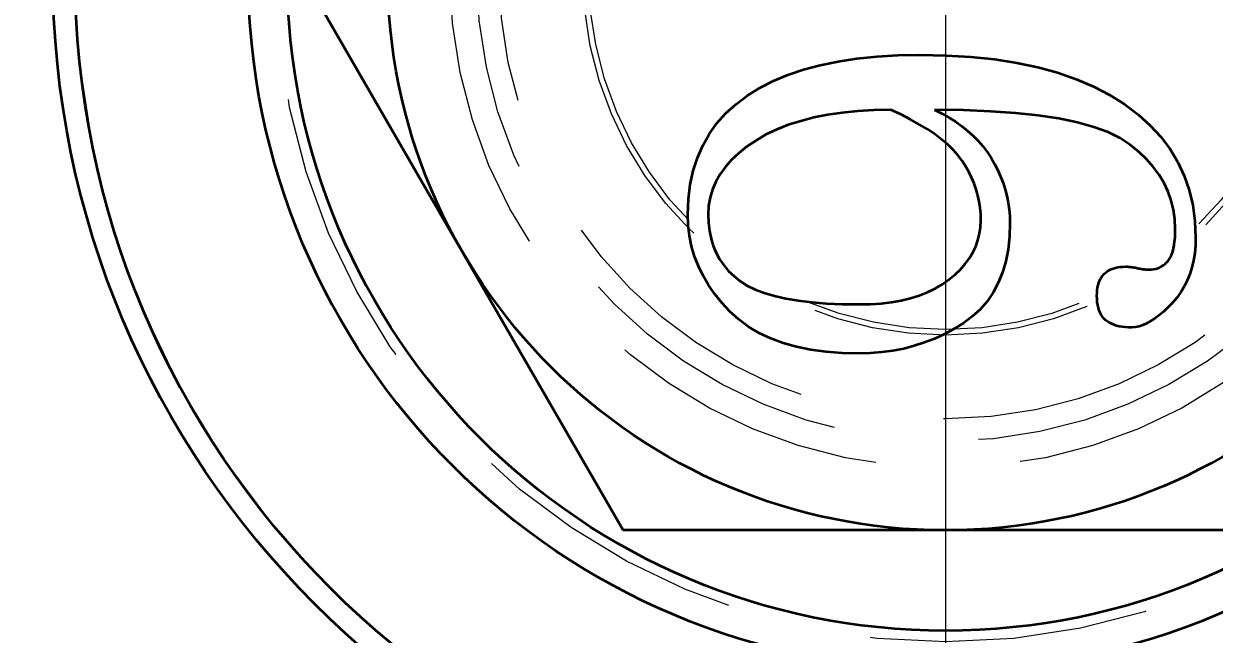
# Model space of a CAD drawing. Header units: millimetres. Extents: x 9439 to 18429, y 1498 to 3280.
# Drawn here: x 9818.16 to 9828.83, y 2873.4 to 2878.87 of the extents above; entities that cross this region are included whole.
import ezdxf

# ---------------------------------------------------------------- set-up
doc = ezdxf.new("R2010")
doc.units = ezdxf.units.MM
doc.linetypes.add('CENTER-HOKUTO', pattern=[23, 20, -1, 1, -1])
doc.linetypes.add('HIDDEN-HOKUTO', pattern=[3.8, 2.5, -1.3])
doc.layers.add('AM_7', color=2, linetype='CENTER-HOKUTO', lineweight=30)
doc.layers.add('AM_HID', color=1, linetype='HIDDEN-HOKUTO', lineweight=25)
doc.layers.add('word_dim', color=253, linetype='Continuous')
doc.styles.get("Standard").update_dxf_attribs({"font": 'romans.shx', "bigfont": 'bigfont.shx'})
doc.dimstyles.new('RS1-6', dxfattribs={"dimscale": 6, "dimtxt": 3.5, "dimasz": 3, "dimexe": 1, "dimexo": 0, "dimgap": 1, "dimtad": 3, "dimdsep": 46, "dimtxsty": 'Standard', "dimblk1": 'OPEN', "dimblk2": 'OPEN', "dimsah": 1, "dimcen": 0, "dimclrd": 256, "dimclre": 256, "dimclrt": 3, "dimadec": 0, "dimazin": 0, "dimtfac": 1, "dimtmove": 0, "dimatfit": 3, "dimldrblk": 'OPEN', "dimfxl": 0, "dimtolj": 1, "dimtzin": 0, "dimarcsym": 0})

# ---------------------------------------------------------------- blocks, each defined once
blk = doc.blocks.new('_Open')
at = {"color": 0, "lineweight": -2}
for p, q in [((-1, 0.16667), (0, 0)), ((-1, -0.16667), (0, 0)), ((0, 0), (-1, 0))]:
    blk.add_line(p, q, dxfattribs=at)
blk = doc.blocks.new('*D268')
at = {"layer": 'DEFPOINTS', "color": 0, "linetype": 'Continuous', "ltscale": 2}
for p in [(10571.049, 3021.932), (10571.049, 2849.659), (9753.733, 2829.082)]:
    blk.add_point(p, dxfattribs=at)
at = {"layer": 'word_dim', "linetype": 'Continuous', "lineweight": -2, "ltscale": 2}
for p, q in [((9753.733, 2829.082), (9753.733, 3027.932)), ((10571.049, 2849.659), (10571.049, 3027.932)), ((9771.733, 3021.932), (10553.049, 3021.932))]:
    blk.add_line(p, q, dxfattribs=at)
at = {"layer": 'word_dim', "linetype": 'Continuous', "lineweight": -2, "ltscale": 2, "xscale": 18, "yscale": 18, "zscale": 18, "rotation": 180}
blk.add_blockref('_Open', (9753.733, 3021.932), dxfattribs=at)
at = {"layer": 'word_dim', "linetype": 'Continuous', "lineweight": -2, "ltscale": 2, "xscale": 18, "yscale": 18, "zscale": 18}
blk.add_blockref('_Open', (10571.049, 3021.932), dxfattribs=at)
at = {"layer": 'word_dim', "color": 3, "linetype": 'Continuous', "ltscale": 2, "insert": (10162.391, 3038.432), "char_height": 21, "attachment_point": 5}
blk.add_mtext('\\A1;817.32', dxfattribs=at)

msp = doc.modelspace()

# ---------------------------------------------------------------- linework, layer by layer
at = {"color": 7, "lineweight": 35, "ltscale": 0.144319}
msp.add_line((9823.535, 2874.332), (9820.649, 2879.332), dxfattribs=at)
at = {"color": 7, "lineweight": 35, "ltscale": 0.00407}
msp.add_line((9825.301, 2878.504), (9825.461, 2878.536), dxfattribs=at)
at = {"color": 7, "lineweight": 35, "ltscale": 0.004276}
msp.add_line((9825.461, 2878.536), (9825.63, 2878.562), dxfattribs=at)
at = {"color": 7, "lineweight": 35, "ltscale": 0.004493}
msp.add_line((9825.63, 2878.562), (9825.809, 2878.58), dxfattribs=at)
at = {"color": 7, "lineweight": 35, "ltscale": 0.004717}
msp.add_line((9825.809, 2878.58), (9825.997, 2878.591), dxfattribs=at)
at = {"color": 7, "lineweight": 35, "ltscale": 0.004951}
msp.add_line((9825.997, 2878.591), (9826.195, 2878.595), dxfattribs=at)
at = {"color": 7, "lineweight": 35, "ltscale": 0.005841}
msp.add_line((9826.195, 2878.595), (9826.429, 2878.59), dxfattribs=at)
at = {"color": 7, "lineweight": 35, "ltscale": 0.005572}
msp.add_line((9826.429, 2878.59), (9826.651, 2878.577), dxfattribs=at)
at = {"color": 7, "lineweight": 35, "ltscale": 0.005308}
msp.add_line((9826.651, 2878.577), (9826.862, 2878.555), dxfattribs=at)
at = {"color": 7, "lineweight": 35, "ltscale": 0.005061}
msp.add_line((9826.862, 2878.555), (9827.062, 2878.524), dxfattribs=at)
at = {"color": 7, "lineweight": 35, "ltscale": 0.003701}
msp.add_line((9825.011, 2878.416), (9825.152, 2878.464), dxfattribs=at)
at = {"color": 7, "lineweight": 35, "ltscale": 0.003879}
msp.add_line((9825.152, 2878.464), (9825.301, 2878.504), dxfattribs=at)
at = {"color": 7, "lineweight": 35, "ltscale": 0.004828}
msp.add_line((9827.062, 2878.524), (9827.251, 2878.484), dxfattribs=at)
at = {"color": 7, "lineweight": 35, "ltscale": 0.004605}
msp.add_line((9827.251, 2878.484), (9827.429, 2878.436), dxfattribs=at)
at = {"color": 7, "lineweight": 35, "ltscale": 0.004404}
msp.add_line((9827.429, 2878.436), (9827.596, 2878.378), dxfattribs=at)
at = {"color": 7, "lineweight": 35, "ltscale": 0.003398}
msp.add_line((9824.76, 2878.3), (9824.881, 2878.362), dxfattribs=at)
at = {"color": 7, "lineweight": 35, "ltscale": 0.003541}
msp.add_line((9824.881, 2878.362), (9825.011, 2878.416), dxfattribs=at)
at = {"color": 7, "lineweight": 35, "ltscale": 0.004224}
msp.add_line((9827.596, 2878.378), (9827.751, 2878.312), dxfattribs=at)
at = {"color": 7, "lineweight": 35, "ltscale": 0.003168}
msp.add_line((9824.547, 2878.154), (9824.648, 2878.231), dxfattribs=at)
at = {"color": 7, "lineweight": 35, "ltscale": 0.003278}
msp.add_line((9824.648, 2878.231), (9824.76, 2878.3), dxfattribs=at)
at = {"color": 7, "lineweight": 35, "ltscale": 0.004064}
msp.add_line((9827.751, 2878.312), (9827.895, 2878.237), dxfattribs=at)
at = {"color": 7, "lineweight": 35, "ltscale": 0.003931}
msp.add_line((9827.895, 2878.237), (9828.028, 2878.153), dxfattribs=at)
at = {"color": 7, "lineweight": 35, "ltscale": 0.003072}
msp.add_line((9824.456, 2878.072), (9824.547, 2878.154), dxfattribs=at)
at = {"color": 7, "lineweight": 35, "ltscale": 0.003794}
msp.add_line((9828.028, 2878.153), (9828.149, 2878.061), dxfattribs=at)
at = {"color": 7, "lineweight": 35, "ltscale": 0.003003}
msp.add_line((9824.376, 2877.982), (9824.456, 2878.072), dxfattribs=at)
at = {"color": 7, "lineweight": 35, "ltscale": 0.002898}
msp.add_line((9825.126, 2878.002), (9825.015, 2877.967), dxfattribs=at)
at = {"color": 7, "lineweight": 35, "ltscale": 0.003029}
msp.add_line((9825.243, 2878.032), (9825.126, 2878.002), dxfattribs=at)
at = {"color": 7, "lineweight": 35, "ltscale": 0.003171}
msp.add_line((9825.367, 2878.057), (9825.243, 2878.032), dxfattribs=at)
at = {"color": 7, "lineweight": 35, "ltscale": 0.00332}
msp.add_line((9825.499, 2878.076), (9825.367, 2878.057), dxfattribs=at)
at = {"color": 7, "lineweight": 35, "ltscale": 0.003478}
msp.add_line((9825.637, 2878.09), (9825.499, 2878.076), dxfattribs=at)
at = {"color": 7, "lineweight": 35, "ltscale": 0.003642}
msp.add_line((9825.783, 2878.098), (9825.637, 2878.09), dxfattribs=at)
at = {"color": 7, "lineweight": 35, "ltscale": 0.003814}
msp.add_line((9825.935, 2878.101), (9825.783, 2878.098), dxfattribs=at)
at = {"color": 7, "lineweight": 35, "ltscale": 0.002497}
msp.add_line((9826.026, 2878.059), (9825.935, 2878.101), dxfattribs=at)
at = {"color": 7, "lineweight": 35, "ltscale": 0.00237}
msp.add_line((9826.11, 2878.016), (9826.026, 2878.059), dxfattribs=at)
at = {"color": 7, "lineweight": 35, "ltscale": 0.002248}
msp.add_line((9826.189, 2877.972), (9826.11, 2878.016), dxfattribs=at)
at = {"color": 7, "lineweight": 35, "ltscale": 0.006524}
msp.add_line((9826.586, 2878.098), (9826.325, 2878.101), dxfattribs=at)
at = {"color": 7, "lineweight": 35, "ltscale": 0.001836}
msp.add_line((9826.325, 2878.101), (9826.391, 2878.068), dxfattribs=at)
at = {"color": 7, "lineweight": 35, "ltscale": 0.001788}
msp.add_line((9826.391, 2878.068), (9826.454, 2878.034), dxfattribs=at)
at = {"color": 7, "lineweight": 35, "ltscale": 0.001745}
msp.add_line((9826.454, 2878.034), (9826.513, 2877.997), dxfattribs=at)
at = {"color": 7, "lineweight": 35, "ltscale": 0.001707}
msp.add_line((9826.513, 2877.997), (9826.569, 2877.957), dxfattribs=at)
at = {"color": 7, "lineweight": 35, "ltscale": 0.006052}
msp.add_line((9826.828, 2878.088), (9826.586, 2878.098), dxfattribs=at)
at = {"color": 7, "lineweight": 35, "ltscale": 0.005588}
msp.add_line((9827.051, 2878.073), (9826.828, 2878.088), dxfattribs=at)
at = {"color": 7, "lineweight": 35, "ltscale": 0.005129}
msp.add_line((9827.255, 2878.051), (9827.051, 2878.073), dxfattribs=at)
at = {"color": 7, "lineweight": 35, "ltscale": 0.004678}
msp.add_line((9827.44, 2878.023), (9827.255, 2878.051), dxfattribs=at)
at = {"color": 7, "lineweight": 35, "ltscale": 0.004237}
msp.add_line((9827.606, 2877.988), (9827.44, 2878.023), dxfattribs=at)
at = {"color": 7, "lineweight": 35, "ltscale": 0.003647}
msp.add_line((9828.149, 2878.061), (9828.257, 2877.963), dxfattribs=at)
at = {"color": 7, "lineweight": 35, "ltscale": 0.00297}
msp.add_line((9824.307, 2877.885), (9824.376, 2877.982), dxfattribs=at)
at = {"color": 7, "lineweight": 35, "ltscale": 0.002673}
msp.add_line((9824.912, 2877.926), (9824.815, 2877.88), dxfattribs=at)
at = {"color": 7, "lineweight": 35, "ltscale": 0.00278}
msp.add_line((9825.015, 2877.967), (9824.912, 2877.926), dxfattribs=at)
at = {"color": 7, "lineweight": 35, "ltscale": 0.002127}
msp.add_line((9826.262, 2877.928), (9826.189, 2877.972), dxfattribs=at)
at = {"color": 7, "lineweight": 35, "ltscale": 0.002014}
msp.add_line((9826.328, 2877.883), (9826.262, 2877.928), dxfattribs=at)
at = {"color": 7, "lineweight": 35, "ltscale": 0.001674}
msp.add_line((9826.569, 2877.957), (9826.621, 2877.915), dxfattribs=at)
at = {"color": 7, "lineweight": 35, "ltscale": 0.001648}
for p, q in [((9826.621, 2877.915), (9826.67, 2877.871)), ((9824.369, 2876.82), (9824.4, 2876.762))]:
    msp.add_line(p, q, dxfattribs=at)
at = {"color": 7, "lineweight": 35, "ltscale": 0.003813}
msp.add_line((9827.753, 2877.948), (9827.606, 2877.988), dxfattribs=at)
at = {"color": 7, "lineweight": 35, "ltscale": 0.003409}
msp.add_line((9827.881, 2877.901), (9827.753, 2877.948), dxfattribs=at)
at = {"color": 7, "lineweight": 35, "ltscale": 0.003031}
msp.add_line((9827.99, 2877.848), (9827.881, 2877.901), dxfattribs=at)
at = {"color": 7, "lineweight": 35, "ltscale": 0.00353}
msp.add_line((9828.257, 2877.963), (9828.353, 2877.859), dxfattribs=at)
at = {"color": 7, "lineweight": 35, "ltscale": 0.002968}
msp.add_line((9824.248, 2877.782), (9824.307, 2877.885), dxfattribs=at)
at = {"color": 7, "lineweight": 35, "ltscale": 0.002469}
msp.add_line((9824.726, 2877.828), (9824.645, 2877.772), dxfattribs=at)
at = {"color": 7, "lineweight": 35, "ltscale": 0.002582}
msp.add_line((9824.815, 2877.88), (9824.726, 2877.828), dxfattribs=at)
at = {"color": 7, "lineweight": 35, "ltscale": 0.001903}
msp.add_line((9826.389, 2877.837), (9826.328, 2877.883), dxfattribs=at)
at = {"color": 7, "lineweight": 35, "ltscale": 0.001797}
msp.add_line((9826.444, 2877.79), (9826.389, 2877.837), dxfattribs=at)
at = {"color": 7, "lineweight": 35, "ltscale": 0.001701}
msp.add_line((9826.493, 2877.743), (9826.444, 2877.79), dxfattribs=at)
at = {"color": 7, "lineweight": 35, "ltscale": 0.001627}
msp.add_line((9826.67, 2877.871), (9826.716, 2877.825), dxfattribs=at)
at = {"color": 7, "lineweight": 35, "ltscale": 0.001613}
for p, q in [((9826.716, 2877.825), (9826.758, 2877.776)), ((9826.535, 2877.695), (9826.493, 2877.743))]:
    msp.add_line(p, q, dxfattribs=at)
at = {"color": 7, "lineweight": 35, "ltscale": 0.002698}
msp.add_line((9828.08, 2877.789), (9827.99, 2877.848), dxfattribs=at)
at = {"color": 7, "lineweight": 35, "ltscale": 0.002489}
msp.add_line((9828.157, 2877.725), (9828.08, 2877.789), dxfattribs=at)
at = {"color": 7, "lineweight": 35, "ltscale": 0.003447}
msp.add_line((9828.353, 2877.859), (9828.436, 2877.749), dxfattribs=at)
at = {"color": 7, "lineweight": 35, "ltscale": 0.003}
msp.add_line((9824.2, 2877.672), (9824.248, 2877.782), dxfattribs=at)
at = {"color": 7, "lineweight": 35, "ltscale": 0.002208}
msp.add_line((9824.572, 2877.714), (9824.507, 2877.653), dxfattribs=at)
at = {"color": 7, "lineweight": 35, "ltscale": 0.002331}
msp.add_line((9824.645, 2877.772), (9824.572, 2877.714), dxfattribs=at)
at = {"color": 7, "lineweight": 35, "ltscale": 0.001531}
msp.add_line((9826.572, 2877.646), (9826.535, 2877.695), dxfattribs=at)
at = {"color": 7, "lineweight": 35, "ltscale": 0.001605}
for p, q in [((9826.758, 2877.776), (9826.797, 2877.725)), ((9826.797, 2877.725), (9826.832, 2877.672))]:
    msp.add_line(p, q, dxfattribs=at)
at = {"color": 7, "lineweight": 35, "ltscale": 0.002384}
msp.add_line((9828.225, 2877.659), (9828.157, 2877.725), dxfattribs=at)
at = {"color": 7, "lineweight": 35, "ltscale": 0.003399}
msp.add_line((9828.436, 2877.749), (9828.506, 2877.633), dxfattribs=at)
at = {"color": 7, "lineweight": 35, "ltscale": 0.003064}
msp.add_line((9824.163, 2877.555), (9824.2, 2877.672), dxfattribs=at)
at = {"color": 7, "lineweight": 35, "ltscale": 0.002012}
msp.add_line((9824.452, 2877.591), (9824.404, 2877.525), dxfattribs=at)
at = {"color": 7, "lineweight": 35, "ltscale": 0.002099}
msp.add_line((9824.507, 2877.653), (9824.452, 2877.591), dxfattribs=at)
at = {"color": 7, "lineweight": 35, "ltscale": 0.001481}
msp.add_line((9826.604, 2877.596), (9826.572, 2877.646), dxfattribs=at)
at = {"color": 7, "lineweight": 35, "ltscale": 0.001455}
msp.add_line((9826.633, 2877.545), (9826.604, 2877.596), dxfattribs=at)
at = {"color": 7, "lineweight": 35, "ltscale": 0.001591}
msp.add_line((9826.832, 2877.672), (9826.864, 2877.617), dxfattribs=at)
at = {"color": 7, "lineweight": 35, "ltscale": 0.001569}
msp.add_line((9826.864, 2877.617), (9826.893, 2877.561), dxfattribs=at)
at = {"color": 7, "lineweight": 35, "ltscale": 0.002291}
msp.add_line((9828.286, 2877.59), (9828.225, 2877.659), dxfattribs=at)
at = {"color": 7, "lineweight": 35, "ltscale": 0.002216}
msp.add_line((9828.338, 2877.518), (9828.286, 2877.59), dxfattribs=at)
at = {"color": 7, "lineweight": 35, "ltscale": 0.003386}
msp.add_line((9828.506, 2877.633), (9828.563, 2877.51), dxfattribs=at)
at = {"color": 7, "lineweight": 35, "ltscale": 0.003158}
msp.add_line((9824.136, 2877.432), (9824.163, 2877.555), dxfattribs=at)
at = {"color": 7, "lineweight": 35, "ltscale": 0.001943}
msp.add_line((9824.404, 2877.525), (9824.366, 2877.458), dxfattribs=at)
at = {"color": 7, "lineweight": 35, "ltscale": 0.001431}
msp.add_line((9826.658, 2877.494), (9826.633, 2877.545), dxfattribs=at)
at = {"color": 7, "lineweight": 35, "ltscale": 0.001414}
msp.add_line((9826.68, 2877.442), (9826.658, 2877.494), dxfattribs=at)
at = {"color": 7, "lineweight": 35, "ltscale": 0.001548}
msp.add_line((9826.893, 2877.561), (9826.918, 2877.504), dxfattribs=at)
at = {"color": 7, "lineweight": 35, "ltscale": 0.001534}
msp.add_line((9826.918, 2877.504), (9826.94, 2877.447), dxfattribs=at)
at = {"color": 7, "lineweight": 35, "ltscale": 0.002159}
msp.add_line((9828.382, 2877.444), (9828.338, 2877.518), dxfattribs=at)
at = {"color": 7, "lineweight": 35, "ltscale": 0.003411}
msp.add_line((9828.563, 2877.51), (9828.608, 2877.381), dxfattribs=at)
at = {"color": 7, "lineweight": 35, "ltscale": 0.003281}
msp.add_line((9824.12, 2877.302), (9824.136, 2877.432), dxfattribs=at)
at = {"color": 7, "lineweight": 35, "ltscale": 0.001881}
msp.add_line((9824.336, 2877.388), (9824.314, 2877.316), dxfattribs=at)
at = {"color": 7, "lineweight": 35, "ltscale": 0.0019}
msp.add_line((9824.366, 2877.458), (9824.336, 2877.388), dxfattribs=at)
at = {"color": 7, "lineweight": 35, "ltscale": 0.001402}
msp.add_line((9826.699, 2877.389), (9826.68, 2877.442), dxfattribs=at)
at = {"color": 7, "lineweight": 35, "ltscale": 0.001396}
msp.add_line((9826.714, 2877.335), (9826.699, 2877.389), dxfattribs=at)
at = {"color": 7, "lineweight": 35, "ltscale": 0.001525}
for p, q in [((9826.94, 2877.447), (9826.959, 2877.389)), ((9826.986, 2877.27), (9826.994, 2877.21))]:
    msp.add_line(p, q, dxfattribs=at)
at = {"color": 7, "lineweight": 35, "ltscale": 0.001521}
for p, q in [((9826.959, 2877.389), (9826.974, 2877.33)), ((9826.974, 2877.33), (9826.986, 2877.27))]:
    msp.add_line(p, q, dxfattribs=at)
at = {"color": 7, "lineweight": 35, "ltscale": 0.00212}
msp.add_line((9828.419, 2877.367), (9828.382, 2877.444), dxfattribs=at)
at = {"color": 7, "lineweight": 35, "ltscale": 0.002105}
msp.add_line((9828.447, 2877.288), (9828.419, 2877.367), dxfattribs=at)
at = {"color": 7, "lineweight": 35, "ltscale": 0.003472}
msp.add_line((9828.608, 2877.381), (9828.64, 2877.246), dxfattribs=at)
at = {"color": 7, "lineweight": 35, "ltscale": 0.003428}
for p, q in [((9824.115, 2877.165), (9824.12, 2877.302)), ((9825.353, 2875.932), (9825.217, 2875.951))]:
    msp.add_line(p, q, dxfattribs=at)
at = {"color": 7, "lineweight": 35, "ltscale": 0.001891}
msp.add_line((9824.314, 2877.316), (9824.301, 2877.241), dxfattribs=at)
at = {"color": 7, "lineweight": 35, "ltscale": 0.001393}
msp.add_line((9826.726, 2877.281), (9826.714, 2877.335), dxfattribs=at)
at = {"color": 7, "lineweight": 35, "ltscale": 0.001399}
msp.add_line((9826.734, 2877.225), (9826.726, 2877.281), dxfattribs=at)
at = {"color": 7, "lineweight": 35, "ltscale": 0.002109}
msp.add_line((9828.467, 2877.206), (9828.447, 2877.288), dxfattribs=at)
at = {"color": 7, "lineweight": 35, "ltscale": 0.002443}
msp.add_line((9824.119, 2877.067), (9824.115, 2877.165), dxfattribs=at)
at = {"color": 7, "lineweight": 35, "ltscale": 0.001923}
msp.add_line((9824.301, 2877.241), (9824.297, 2877.165), dxfattribs=at)
at = {"color": 7, "lineweight": 35, "ltscale": 0.001906}
msp.add_line((9824.297, 2877.165), (9824.3, 2877.088), dxfattribs=at)
at = {"color": 7, "lineweight": 35, "ltscale": 0.001405}
msp.add_line((9826.739, 2877.169), (9826.734, 2877.225), dxfattribs=at)
at = {"color": 7, "lineweight": 35, "ltscale": 0.001421}
msp.add_line((9826.741, 2877.113), (9826.739, 2877.169), dxfattribs=at)
at = {"color": 7, "lineweight": 35, "ltscale": 0.001536}
msp.add_line((9826.994, 2877.21), (9826.999, 2877.149), dxfattribs=at)
at = {"color": 7, "lineweight": 35, "ltscale": 0.001551}
msp.add_line((9826.999, 2877.149), (9827.001, 2877.087), dxfattribs=at)
at = {"color": 7, "lineweight": 35, "ltscale": 0.002134}
for p, q in [((9828.479, 2877.122), (9828.467, 2877.206)), ((9826.028, 2876.394), (9826.111, 2876.414))]:
    msp.add_line(p, q, dxfattribs=at)
at = {"color": 7, "lineweight": 35, "ltscale": 0.003569}
msp.add_line((9828.64, 2877.246), (9828.659, 2877.104), dxfattribs=at)
at = {"color": 7, "lineweight": 35, "ltscale": 0.002399}
msp.add_line((9824.13, 2876.972), (9824.119, 2877.067), dxfattribs=at)
at = {"color": 7, "lineweight": 35, "ltscale": 0.001827}
msp.add_line((9824.3, 2877.088), (9824.309, 2877.016), dxfattribs=at)
at = {"color": 7, "lineweight": 35, "ltscale": 0.001506}
msp.add_line((9826.73, 2876.992), (9826.738, 2877.051), dxfattribs=at)
at = {"color": 7, "lineweight": 35, "ltscale": 0.00154}
msp.add_line((9826.738, 2877.051), (9826.741, 2877.113), dxfattribs=at)
at = {"color": 7, "lineweight": 35, "ltscale": 0.003035}
msp.add_line((9827.001, 2877.087), (9826.997, 2876.965), dxfattribs=at)
at = {"color": 7, "lineweight": 35, "ltscale": 0.00218}
msp.add_line((9828.483, 2877.035), (9828.479, 2877.122), dxfattribs=at)
at = {"color": 7, "lineweight": 35, "ltscale": 0.003695}
msp.add_line((9828.659, 2877.104), (9828.665, 2876.957), dxfattribs=at)
at = {"color": 7, "lineweight": 35, "ltscale": 0.002371}
msp.add_line((9824.149, 2876.879), (9824.13, 2876.972), dxfattribs=at)
at = {"color": 7, "lineweight": 35, "ltscale": 0.001759}
msp.add_line((9824.309, 2877.016), (9824.323, 2876.947), dxfattribs=at)
at = {"color": 7, "lineweight": 35, "ltscale": 0.001706}
msp.add_line((9824.323, 2876.947), (9824.343, 2876.882), dxfattribs=at)
at = {"color": 7, "lineweight": 35, "ltscale": 0.001487}
msp.add_line((9826.695, 2876.878), (9826.715, 2876.934), dxfattribs=at)
at = {"color": 7, "lineweight": 35, "ltscale": 0.00149}
msp.add_line((9826.715, 2876.934), (9826.73, 2876.992), dxfattribs=at)
at = {"color": 7, "lineweight": 35, "ltscale": 0.002873}
msp.add_line((9826.997, 2876.965), (9826.985, 2876.851), dxfattribs=at)
at = {"color": 7, "lineweight": 35, "ltscale": 0.0008811}
msp.add_line((9828.477, 2876.922), (9828.481, 2876.957), dxfattribs=at)
at = {"color": 7, "lineweight": 35, "ltscale": 0.000942733}
msp.add_line((9828.481, 2876.957), (9828.483, 2876.994), dxfattribs=at)
at = {"color": 7, "lineweight": 35, "ltscale": 0.001009}
msp.add_line((9828.483, 2876.994), (9828.483, 2877.035), dxfattribs=at)
at = {"color": 7, "lineweight": 35, "ltscale": 0.001785}
msp.add_line((9828.665, 2876.957), (9828.663, 2876.885), dxfattribs=at)
at = {"color": 7, "lineweight": 35, "ltscale": 0.00236}
msp.add_line((9824.175, 2876.788), (9824.149, 2876.879), dxfattribs=at)
at = {"color": 7, "lineweight": 35, "ltscale": 0.00167}
msp.add_line((9824.343, 2876.882), (9824.369, 2876.82), dxfattribs=at)
at = {"color": 7, "lineweight": 35, "ltscale": 0.001527}
msp.add_line((9826.638, 2876.771), (9826.67, 2876.823), dxfattribs=at)
at = {"color": 7, "lineweight": 35, "ltscale": 0.0015}
msp.add_line((9826.67, 2876.823), (9826.695, 2876.878), dxfattribs=at)
at = {"color": 7, "lineweight": 35, "ltscale": 0.002731}
msp.add_line((9826.985, 2876.851), (9826.964, 2876.744), dxfattribs=at)
at = {"color": 7, "lineweight": 35, "ltscale": 0.000651922}
msp.add_line((9828.451, 2876.807), (9828.46, 2876.832), dxfattribs=at)
at = {"color": 7, "lineweight": 35, "ltscale": 0.000705045}
msp.add_line((9828.46, 2876.832), (9828.467, 2876.859), dxfattribs=at)
at = {"color": 7, "lineweight": 35, "ltscale": 0.000761895}
msp.add_line((9828.467, 2876.859), (9828.473, 2876.889), dxfattribs=at)
at = {"color": 7, "lineweight": 35, "ltscale": 0.000821306}
msp.add_line((9828.473, 2876.889), (9828.477, 2876.922), dxfattribs=at)
at = {"color": 7, "lineweight": 35, "ltscale": 0.001721}
msp.add_line((9828.663, 2876.885), (9828.657, 2876.817), dxfattribs=at)
at = {"color": 7, "lineweight": 35, "ltscale": 0.002364}
msp.add_line((9824.209, 2876.7), (9824.175, 2876.788), dxfattribs=at)
at = {"color": 7, "lineweight": 35, "ltscale": 0.001647}
msp.add_line((9824.4, 2876.762), (9824.437, 2876.708), dxfattribs=at)
at = {"color": 7, "lineweight": 35, "ltscale": 0.001625}
msp.add_line((9826.558, 2876.672), (9826.601, 2876.72), dxfattribs=at)
at = {"color": 7, "lineweight": 35, "ltscale": 0.00157}
for p, q in [((9826.601, 2876.72), (9826.638, 2876.771)), ((9828.632, 2876.688), (9828.613, 2876.628))]:
    msp.add_line(p, q, dxfattribs=at)
at = {"color": 7, "lineweight": 35, "ltscale": 0.002609}
msp.add_line((9826.964, 2876.744), (9826.935, 2876.644), dxfattribs=at)
at = {"color": 7, "lineweight": 35, "ltscale": 0.00047496}
msp.add_line((9828.376, 2876.709), (9828.391, 2876.721), dxfattribs=at)
at = {"color": 7, "lineweight": 35, "ltscale": 0.000484723}
msp.add_line((9828.391, 2876.721), (9828.405, 2876.734), dxfattribs=at)
at = {"color": 7, "lineweight": 35, "ltscale": 0.000500174}
msp.add_line((9828.405, 2876.734), (9828.418, 2876.749), dxfattribs=at)
at = {"color": 7, "lineweight": 35, "ltscale": 0.000523118}
msp.add_line((9828.418, 2876.749), (9828.431, 2876.766), dxfattribs=at)
at = {"color": 7, "lineweight": 35, "ltscale": 0.000560978}
msp.add_line((9828.431, 2876.766), (9828.442, 2876.785), dxfattribs=at)
at = {"color": 7, "lineweight": 35, "ltscale": 0.000603301}
msp.add_line((9828.442, 2876.785), (9828.451, 2876.807), dxfattribs=at)
at = {"color": 7, "lineweight": 35, "ltscale": 0.00161}
msp.add_line((9828.646, 2876.751), (9828.632, 2876.688), dxfattribs=at)
at = {"color": 7, "lineweight": 35, "ltscale": 0.001662}
msp.add_line((9828.657, 2876.817), (9828.646, 2876.751), dxfattribs=at)
at = {"color": 7, "lineweight": 35, "ltscale": 0.002386}
for p, q in [((9824.251, 2876.614), (9824.209, 2876.7)), ((9826.797, 2876.385), (9826.735, 2876.313))]:
    msp.add_line(p, q, dxfattribs=at)
at = {"color": 7, "lineweight": 35, "ltscale": 0.002422}
msp.add_line((9824.3, 2876.53), (9824.251, 2876.614), dxfattribs=at)
at = {"color": 7, "lineweight": 35, "ltscale": 0.001661}
msp.add_line((9824.437, 2876.708), (9824.48, 2876.657), dxfattribs=at)
at = {"color": 7, "lineweight": 35, "ltscale": 0.00169}
msp.add_line((9824.48, 2876.657), (9824.529, 2876.61), dxfattribs=at)
at = {"color": 7, "lineweight": 35, "ltscale": 0.00174}
msp.add_line((9824.529, 2876.61), (9824.583, 2876.567), dxfattribs=at)
at = {"color": 7, "lineweight": 35, "ltscale": 0.001765}
msp.add_line((9826.455, 2876.58), (9826.509, 2876.625), dxfattribs=at)
at = {"color": 7, "lineweight": 35, "ltscale": 0.001689}
msp.add_line((9826.509, 2876.625), (9826.558, 2876.672), dxfattribs=at)
at = {"color": 7, "lineweight": 35, "ltscale": 0.002511}
msp.add_line((9826.935, 2876.644), (9826.897, 2876.55), dxfattribs=at)
at = {"color": 7, "lineweight": 35, "ltscale": 0.000466929}
for p, q in [((9827.823, 2876.603), (9827.834, 2876.618)), ((9827.86, 2876.644), (9827.875, 2876.655))]:
    msp.add_line(p, q, dxfattribs=at)
at = {"color": 7, "lineweight": 35, "ltscale": 0.000459117}
for p, q in [((9827.834, 2876.618), (9827.846, 2876.632)), ((9827.846, 2876.632), (9827.86, 2876.644))]:
    msp.add_line(p, q, dxfattribs=at)
at = {"color": 7, "lineweight": 35, "ltscale": 0.000472345}
msp.add_line((9827.875, 2876.655), (9827.891, 2876.665), dxfattribs=at)
at = {"color": 7, "lineweight": 35, "ltscale": 0.000486641}
msp.add_line((9827.891, 2876.665), (9827.909, 2876.673), dxfattribs=at)
at = {"color": 7, "lineweight": 35, "ltscale": 0.000504706}
msp.add_line((9827.909, 2876.673), (9827.927, 2876.68), dxfattribs=at)
at = {"color": 7, "lineweight": 35, "ltscale": 0.000524414}
for p, q in [((9827.927, 2876.68), (9827.948, 2876.686)), ((9827.792, 2876.53), (9827.797, 2876.55))]:
    msp.add_line(p, q, dxfattribs=at)
at = {"color": 7, "lineweight": 35, "ltscale": 0.000547357}
msp.add_line((9827.948, 2876.686), (9827.969, 2876.691), dxfattribs=at)
at = {"color": 7, "lineweight": 35, "ltscale": 0.000575086}
msp.add_line((9827.969, 2876.691), (9827.992, 2876.694), dxfattribs=at)
at = {"color": 7, "lineweight": 35, "ltscale": 0.000603054}
for p, q in [((9827.992, 2876.694), (9828.016, 2876.696)), ((9827.782, 2876.462), (9827.784, 2876.486))]:
    msp.add_line(p, q, dxfattribs=at)
at = {"color": 7, "lineweight": 35, "ltscale": 0.000634987}
for p, q in [((9828.016, 2876.696), (9828.041, 2876.697)), ((9827.781, 2876.437), (9827.782, 2876.462))]:
    msp.add_line(p, q, dxfattribs=at)
at = {"color": 7, "lineweight": 35, "ltscale": 0.000259417}
msp.add_line((9828.041, 2876.697), (9828.052, 2876.697), dxfattribs=at)
at = {"color": 7, "lineweight": 35, "ltscale": 0.000259619}
for p, q in [((9828.052, 2876.697), (9828.062, 2876.696)), ((9828.228, 2876.671), (9828.239, 2876.671))]:
    msp.add_line(p, q, dxfattribs=at)
at = {"color": 7, "lineweight": 35, "ltscale": 0.000261371}
msp.add_line((9828.062, 2876.696), (9828.072, 2876.695), dxfattribs=at)
at = {"color": 7, "lineweight": 35, "ltscale": 0.000260407}
msp.add_line((9828.072, 2876.695), (9828.083, 2876.695), dxfattribs=at)
at = {"color": 7, "lineweight": 35, "ltscale": 0.000262531}
for p, q in [((9828.083, 2876.695), (9828.093, 2876.693)), ((9828.197, 2876.674), (9828.208, 2876.673))]:
    msp.add_line(p, q, dxfattribs=at)
at = {"color": 7, "lineweight": 35, "ltscale": 0.000261972}
for p, q in [((9828.093, 2876.693), (9828.104, 2876.692)), ((9828.187, 2876.675), (9828.197, 2876.674))]:
    msp.add_line(p, q, dxfattribs=at)
at = {"color": 7, "lineweight": 35, "ltscale": 0.000262651}
msp.add_line((9828.104, 2876.692), (9828.114, 2876.69), dxfattribs=at)
at = {"color": 7, "lineweight": 35, "ltscale": 0.000265455}
msp.add_line((9828.114, 2876.69), (9828.124, 2876.688), dxfattribs=at)
at = {"color": 7, "lineweight": 35, "ltscale": 0.000265152}
msp.add_line((9828.124, 2876.688), (9828.135, 2876.686), dxfattribs=at)
at = {"color": 7, "lineweight": 35, "ltscale": 0.000268321}
msp.add_line((9828.135, 2876.686), (9828.145, 2876.684), dxfattribs=at)
at = {"color": 7, "lineweight": 35, "ltscale": 0.000266837}
msp.add_line((9828.145, 2876.684), (9828.156, 2876.681), dxfattribs=at)
at = {"color": 7, "lineweight": 35, "ltscale": 0.000266335}
msp.add_line((9828.156, 2876.681), (9828.166, 2876.679), dxfattribs=at)
at = {"color": 7, "lineweight": 35, "ltscale": 0.000263955}
msp.add_line((9828.166, 2876.679), (9828.176, 2876.677), dxfattribs=at)
at = {"color": 7, "lineweight": 35, "ltscale": 0.000262894}
msp.add_line((9828.176, 2876.677), (9828.187, 2876.675), dxfattribs=at)
at = {"color": 7, "lineweight": 35, "ltscale": 0.000261927}
msp.add_line((9828.208, 2876.673), (9828.218, 2876.672), dxfattribs=at)
at = {"color": 7, "lineweight": 35, "ltscale": 0.000259848}
msp.add_line((9828.218, 2876.672), (9828.228, 2876.671), dxfattribs=at)
at = {"color": 7, "lineweight": 35, "ltscale": 0.000260943}
msp.add_line((9828.239, 2876.671), (9828.249, 2876.671), dxfattribs=at)
at = {"color": 7, "lineweight": 35, "ltscale": 0.000510029}
msp.add_line((9828.249, 2876.671), (9828.27, 2876.671), dxfattribs=at)
at = {"color": 7, "lineweight": 35, "ltscale": 0.000493227}
msp.add_line((9828.27, 2876.671), (9828.289, 2876.674), dxfattribs=at)
at = {"color": 7, "lineweight": 35, "ltscale": 0.000481504}
msp.add_line((9828.289, 2876.674), (9828.308, 2876.678), dxfattribs=at)
at = {"color": 7, "lineweight": 35, "ltscale": 0.000473537}
msp.add_line((9828.308, 2876.678), (9828.326, 2876.683), dxfattribs=at)
at = {"color": 7, "lineweight": 35, "ltscale": 0.000465543}
msp.add_line((9828.326, 2876.683), (9828.343, 2876.69), dxfattribs=at)
at = {"color": 7, "lineweight": 35, "ltscale": 0.000464782}
msp.add_line((9828.343, 2876.69), (9828.36, 2876.699), dxfattribs=at)
at = {"color": 7, "lineweight": 35, "ltscale": 0.000468124}
msp.add_line((9828.36, 2876.699), (9828.376, 2876.709), dxfattribs=at)
at = {"color": 7, "lineweight": 35, "ltscale": 0.001539}
msp.add_line((9828.613, 2876.628), (9828.59, 2876.571), dxfattribs=at)
at = {"color": 7, "lineweight": 35, "ltscale": 0.002475}
msp.add_line((9824.356, 2876.449), (9824.3, 2876.53), dxfattribs=at)
at = {"color": 7, "lineweight": 35, "ltscale": 0.001841}
msp.add_line((9824.583, 2876.567), (9824.645, 2876.527), dxfattribs=at)
at = {"color": 7, "lineweight": 35, "ltscale": 0.002006}
msp.add_line((9824.645, 2876.527), (9824.717, 2876.492), dxfattribs=at)
at = {"color": 7, "lineweight": 35, "ltscale": 0.001859}
msp.add_line((9826.331, 2876.5), (9826.396, 2876.538), dxfattribs=at)
at = {"color": 7, "lineweight": 35, "ltscale": 0.001822}
msp.add_line((9826.396, 2876.538), (9826.455, 2876.58), dxfattribs=at)
at = {"color": 7, "lineweight": 35, "ltscale": 0.00244}
msp.add_line((9826.897, 2876.55), (9826.851, 2876.464), dxfattribs=at)
at = {"color": 7, "lineweight": 35, "ltscale": 0.000573576}
msp.add_line((9827.784, 2876.486), (9827.787, 2876.509), dxfattribs=at)
at = {"color": 7, "lineweight": 35, "ltscale": 0.00054885}
msp.add_line((9827.787, 2876.509), (9827.792, 2876.53), dxfattribs=at)
at = {"color": 7, "lineweight": 35, "ltscale": 0.000504164}
msp.add_line((9827.797, 2876.55), (9827.805, 2876.569), dxfattribs=at)
at = {"color": 7, "lineweight": 35, "ltscale": 0.000485922}
msp.add_line((9827.805, 2876.569), (9827.813, 2876.587), dxfattribs=at)
at = {"color": 7, "lineweight": 35, "ltscale": 0.000473652}
msp.add_line((9827.813, 2876.587), (9827.823, 2876.603), dxfattribs=at)
at = {"color": 7, "lineweight": 35, "ltscale": 0.001504}
msp.add_line((9828.563, 2876.517), (9828.532, 2876.466), dxfattribs=at)
at = {"color": 7, "lineweight": 35, "ltscale": 0.001512}
msp.add_line((9828.59, 2876.571), (9828.563, 2876.517), dxfattribs=at)
at = {"color": 7, "lineweight": 35, "ltscale": 0.00254}
msp.add_line((9824.421, 2876.37), (9824.356, 2876.449), dxfattribs=at)
at = {"color": 7, "lineweight": 35, "ltscale": 0.002191}
msp.add_line((9824.717, 2876.492), (9824.799, 2876.461), dxfattribs=at)
at = {"color": 7, "lineweight": 35, "ltscale": 0.002392}
msp.add_line((9824.799, 2876.461), (9824.891, 2876.434), dxfattribs=at)
at = {"color": 7, "lineweight": 35, "ltscale": 0.002604}
msp.add_line((9824.891, 2876.434), (9824.993, 2876.411), dxfattribs=at)
at = {"color": 7, "lineweight": 35, "ltscale": 0.002828}
msp.add_line((9824.993, 2876.411), (9825.104, 2876.392), dxfattribs=at)
at = {"color": 7, "lineweight": 35, "ltscale": 0.002047}
msp.add_line((9826.111, 2876.414), (9826.189, 2876.438), dxfattribs=at)
at = {"color": 7, "lineweight": 35, "ltscale": 0.001975}
msp.add_line((9826.189, 2876.438), (9826.262, 2876.467), dxfattribs=at)
at = {"color": 7, "lineweight": 35, "ltscale": 0.001912}
msp.add_line((9826.262, 2876.467), (9826.331, 2876.5), dxfattribs=at)
at = {"color": 7, "lineweight": 35, "ltscale": 0.002395}
msp.add_line((9826.851, 2876.464), (9826.797, 2876.385), dxfattribs=at)
at = {"color": 7, "lineweight": 35, "ltscale": 0.000757096}
msp.add_line((9827.782, 2876.406), (9827.781, 2876.437), dxfattribs=at)
at = {"color": 7, "lineweight": 35, "ltscale": 0.00071342}
msp.add_line((9827.784, 2876.378), (9827.782, 2876.406), dxfattribs=at)
at = {"color": 7, "lineweight": 35, "ltscale": 0.001509}
msp.add_line((9828.497, 2876.417), (9828.457, 2876.372), dxfattribs=at)
at = {"color": 7, "lineweight": 35, "ltscale": 0.001499}
msp.add_line((9828.532, 2876.466), (9828.497, 2876.417), dxfattribs=at)
at = {"color": 7, "lineweight": 35, "ltscale": 0.002622}
msp.add_line((9824.492, 2876.294), (9824.421, 2876.37), dxfattribs=at)
at = {"color": 7, "lineweight": 35, "ltscale": 0.002674}
msp.add_line((9824.572, 2876.222), (9824.492, 2876.294), dxfattribs=at)
at = {"color": 7, "lineweight": 35, "ltscale": 0.003057}
msp.add_line((9825.104, 2876.392), (9825.226, 2876.377), dxfattribs=at)
at = {"color": 7, "lineweight": 35, "ltscale": 0.003293}
msp.add_line((9825.226, 2876.377), (9825.357, 2876.367), dxfattribs=at)
at = {"color": 7, "lineweight": 35, "ltscale": 0.003533}
msp.add_line((9825.357, 2876.367), (9825.498, 2876.361), dxfattribs=at)
at = {"color": 7, "lineweight": 35, "ltscale": 0.003777}
msp.add_line((9825.498, 2876.361), (9825.649, 2876.359), dxfattribs=at)
at = {"color": 7, "lineweight": 35, "ltscale": 0.002541}
msp.add_line((9825.649, 2876.359), (9825.751, 2876.361), dxfattribs=at)
at = {"color": 7, "lineweight": 35, "ltscale": 0.002432}
for p, q in [((9825.751, 2876.361), (9825.848, 2876.367)), ((9826.236, 2876.015), (9826.143, 2875.985))]:
    msp.add_line(p, q, dxfattribs=at)
at = {"color": 7, "lineweight": 35, "ltscale": 0.002324}
msp.add_line((9825.848, 2876.367), (9825.94, 2876.379), dxfattribs=at)
at = {"color": 7, "lineweight": 35, "ltscale": 0.002224}
msp.add_line((9825.94, 2876.379), (9826.028, 2876.394), dxfattribs=at)
at = {"color": 7, "lineweight": 35, "ltscale": 0.002403}
msp.add_line((9826.735, 2876.313), (9826.664, 2876.248), dxfattribs=at)
at = {"color": 7, "lineweight": 35, "ltscale": 0.000673922}
msp.add_line((9827.788, 2876.351), (9827.784, 2876.378), dxfattribs=at)
at = {"color": 7, "lineweight": 35, "ltscale": 0.000635708}
msp.add_line((9827.794, 2876.326), (9827.788, 2876.351), dxfattribs=at)
at = {"color": 7, "lineweight": 35, "ltscale": 0.000601425}
msp.add_line((9827.801, 2876.303), (9827.794, 2876.326), dxfattribs=at)
at = {"color": 7, "lineweight": 35, "ltscale": 0.000571523}
msp.add_line((9827.809, 2876.282), (9827.801, 2876.303), dxfattribs=at)
at = {"color": 7, "lineweight": 35, "ltscale": 0.001281}
msp.add_line((9828.376, 2876.292), (9828.337, 2876.259), dxfattribs=at)
at = {"color": 7, "lineweight": 35, "ltscale": 0.001372}
msp.add_line((9828.416, 2876.33), (9828.376, 2876.292), dxfattribs=at)
at = {"color": 7, "lineweight": 35, "ltscale": 0.00147}
msp.add_line((9828.457, 2876.372), (9828.416, 2876.33), dxfattribs=at)
at = {"color": 7, "lineweight": 35, "ltscale": 0.002712}
msp.add_line((9824.659, 2876.158), (9824.572, 2876.222), dxfattribs=at)
at = {"color": 7, "lineweight": 35, "ltscale": 0.002473}
msp.add_line((9826.585, 2876.19), (9826.501, 2876.138), dxfattribs=at)
at = {"color": 7, "lineweight": 35, "ltscale": 0.002452}
msp.add_line((9826.664, 2876.248), (9826.585, 2876.19), dxfattribs=at)
at = {"color": 7, "lineweight": 35, "ltscale": 0.000546011}
msp.add_line((9827.819, 2876.263), (9827.809, 2876.282), dxfattribs=at)
at = {"color": 7, "lineweight": 35, "ltscale": 0.000528157}
msp.add_line((9827.831, 2876.245), (9827.819, 2876.263), dxfattribs=at)
at = {"color": 7, "lineweight": 35, "ltscale": 0.000514411}
msp.add_line((9827.844, 2876.23), (9827.831, 2876.245), dxfattribs=at)
at = {"color": 7, "lineweight": 35, "ltscale": 0.000508447}
msp.add_line((9827.859, 2876.216), (9827.844, 2876.23), dxfattribs=at)
at = {"color": 7, "lineweight": 35, "ltscale": 0.000512086}
msp.add_line((9827.876, 2876.203), (9827.859, 2876.216), dxfattribs=at)
at = {"color": 7, "lineweight": 35, "ltscale": 0.000526808}
msp.add_line((9827.893, 2876.192), (9827.876, 2876.203), dxfattribs=at)
at = {"color": 7, "lineweight": 35, "ltscale": 0.000544551}
msp.add_line((9827.913, 2876.182), (9827.893, 2876.192), dxfattribs=at)
at = {"color": 7, "lineweight": 35, "ltscale": 0.000568398}
msp.add_line((9827.934, 2876.174), (9827.913, 2876.182), dxfattribs=at)
at = {"color": 7, "lineweight": 35, "ltscale": 0.000953591}
msp.add_line((9828.226, 2876.186), (9828.191, 2876.171), dxfattribs=at)
at = {"color": 7, "lineweight": 35, "ltscale": 0.001025}
msp.add_line((9828.262, 2876.206), (9828.226, 2876.186), dxfattribs=at)
at = {"color": 7, "lineweight": 35, "ltscale": 0.001105}
msp.add_line((9828.299, 2876.23), (9828.262, 2876.206), dxfattribs=at)
at = {"color": 7, "lineweight": 35, "ltscale": 0.00119}
msp.add_line((9828.337, 2876.259), (9828.299, 2876.23), dxfattribs=at)
at = {"color": 7, "lineweight": 35, "ltscale": 0.002775}
msp.add_line((9824.755, 2876.101), (9824.659, 2876.158), dxfattribs=at)
at = {"color": 7, "lineweight": 35, "ltscale": 0.002866}
msp.add_line((9824.858, 2876.052), (9824.755, 2876.101), dxfattribs=at)
at = {"color": 7, "lineweight": 35, "ltscale": 0.002435}
msp.add_line((9826.415, 2876.091), (9826.326, 2876.05), dxfattribs=at)
at = {"color": 7, "lineweight": 35, "ltscale": 0.002451}
msp.add_line((9826.501, 2876.138), (9826.415, 2876.091), dxfattribs=at)
at = {"color": 7, "lineweight": 35, "ltscale": 0.000592591}
msp.add_line((9827.957, 2876.167), (9827.934, 2876.174), dxfattribs=at)
at = {"color": 7, "lineweight": 35, "ltscale": 0.000622876}
msp.add_line((9827.981, 2876.161), (9827.957, 2876.167), dxfattribs=at)
at = {"color": 7, "lineweight": 35, "ltscale": 0.000652509}
msp.add_line((9828.007, 2876.156), (9827.981, 2876.161), dxfattribs=at)
at = {"color": 7, "lineweight": 35, "ltscale": 0.000688361}
msp.add_line((9828.034, 2876.153), (9828.007, 2876.156), dxfattribs=at)
at = {"color": 7, "lineweight": 35, "ltscale": 0.000721868}
msp.add_line((9828.063, 2876.151), (9828.034, 2876.153), dxfattribs=at)
at = {"color": 7, "lineweight": 35, "ltscale": 0.000761566}
msp.add_line((9828.093, 2876.151), (9828.063, 2876.151), dxfattribs=at)
at = {"color": 7, "lineweight": 35, "ltscale": 0.00079373}
msp.add_line((9828.125, 2876.153), (9828.093, 2876.151), dxfattribs=at)
at = {"color": 7, "lineweight": 35, "ltscale": 0.000836106}
msp.add_line((9828.158, 2876.159), (9828.125, 2876.153), dxfattribs=at)
at = {"color": 7, "lineweight": 35, "ltscale": 0.00088931}
msp.add_line((9828.191, 2876.171), (9828.158, 2876.159), dxfattribs=at)
at = {"color": 7, "lineweight": 35, "ltscale": 0.002978}
msp.add_line((9824.97, 2876.011), (9824.858, 2876.052), dxfattribs=at)
at = {"color": 7, "lineweight": 35, "ltscale": 0.00311}
msp.add_line((9825.09, 2875.977), (9824.97, 2876.011), dxfattribs=at)
at = {"color": 7, "lineweight": 35, "ltscale": 0.003262}
msp.add_line((9825.217, 2875.951), (9825.09, 2875.977), dxfattribs=at)
at = {"color": 7, "lineweight": 35, "ltscale": 0.002445}
msp.add_line((9826.143, 2875.985), (9826.049, 2875.96), dxfattribs=at)
at = {"color": 7, "lineweight": 35, "ltscale": 0.00243}
msp.add_line((9826.326, 2876.05), (9826.236, 2876.015), dxfattribs=at)
at = {"color": 7, "lineweight": 35, "ltscale": 0.003609}
msp.add_line((9825.497, 2875.92), (9825.353, 2875.932), dxfattribs=at)
at = {"color": 7, "lineweight": 35, "ltscale": 0.003801}
msp.add_line((9825.649, 2875.917), (9825.497, 2875.92), dxfattribs=at)
at = {"color": 7, "lineweight": 35, "ltscale": 0.002575}
msp.add_line((9825.752, 2875.919), (9825.649, 2875.917), dxfattribs=at)
at = {"color": 7, "lineweight": 35, "ltscale": 0.002531}
msp.add_line((9825.853, 2875.928), (9825.752, 2875.919), dxfattribs=at)
at = {"color": 7, "lineweight": 35, "ltscale": 0.002492}
msp.add_line((9825.952, 2875.941), (9825.853, 2875.928), dxfattribs=at)
at = {"color": 7, "lineweight": 35, "ltscale": 0.002465}
msp.add_line((9826.049, 2875.96), (9825.952, 2875.941), dxfattribs=at)
at = {"color": 7, "lineweight": 35, "ltscale": 0.072244}
for p, q in [((9826.424, 2874.332), (9823.535, 2874.332)), ((9829.314, 2874.332), (9826.424, 2874.332))]:
    msp.add_line(p, q, dxfattribs=at)
at = {"color": 7, "lineweight": 35}
for radius in [8, 7.8, 6.25, 5.9, 5]:
    msp.add_circle((9826.424, 2879.332), radius, dxfattribs=at)
at = {"layer": 'AM_7', "color": 2, "lineweight": 13}
msp.add_line((9826.424, 2889.732), (9826.424, 2868.932), dxfattribs=at)
at = {"layer": 'AM_HID', "color": 1, "lineweight": 13}
for radius in [7.8, 6, 4.44, 4.2, 4.2, 4, 3.25, 3.2]:
    msp.add_circle((9826.424, 2879.332), radius, dxfattribs=at)

# ---------------------------------------------------------------- dimensions: what is measured, and where the dimension line sits
at = {"layer": 'word_dim', "linetype": 'Continuous', "ltscale": 2}
dim = msp.add_linear_dim(base=(10571.049, 3021.932), p1=(9753.733, 2829.082), p2=(10571.049, 2849.659), dimstyle='RS1-6', dxfattribs=at)
dim.commit()
dim.dimension.update_dxf_attribs({"geometry": '*D268', "text_midpoint": (10162.391, 3038.432)})

doc.saveas('drawing.dxf')
